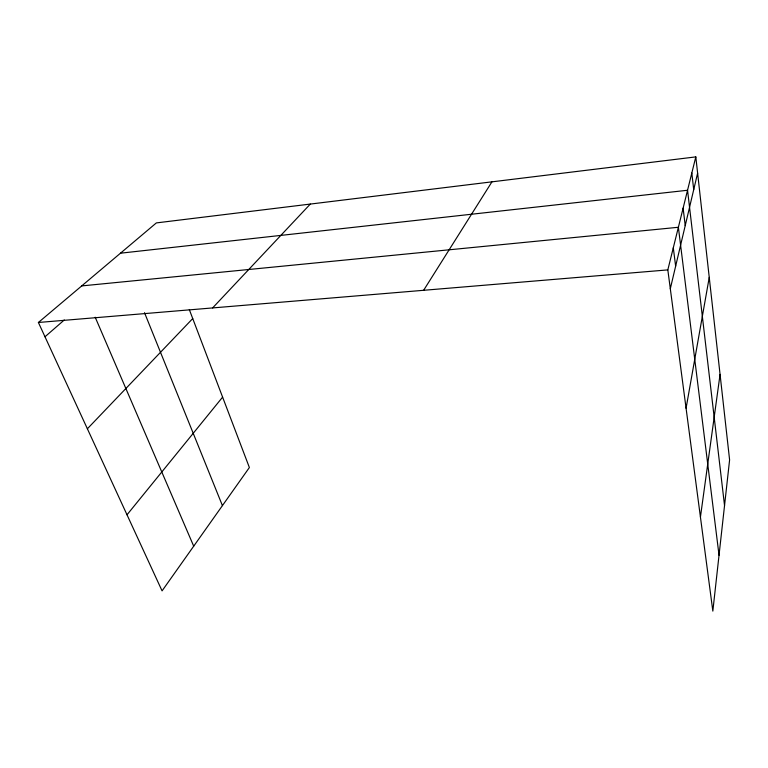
<?xml version="1.0" encoding="UTF-8"?>
<svg xmlns="http://www.w3.org/2000/svg" width="768" height="768" viewBox="0 0 768 768"><rect width="100%" height="100%" fill="white"/><g stroke="black" fill="none" stroke-linecap="round" stroke-linejoin="round"><path stroke-width="1.15" d="M700.435 517.066L720.067 374.4M686.074 408.23L709.248 277.373M670.31 288.749L697.622 173.126M695.808 156.893L729.6 459.898L712.838 611.107L667.824 269.894L695.808 156.893L156.355 222.912L38.4 322.483L162.067 590.87L249.379 467.53L189.322 309.6M423.629 290.294L491.942 181.843M127.018 514.79L222.605 397.133M212.611 307.93L310.301 204.077M87.379 428.784L192.73 318.557M44.986 336.778L64.282 319.987M120.47 253.2L687.552 190.262L724.541 505.574M81.715 285.917L678.384 227.27L719.03 555.226M38.4 322.483L667.824 269.894M95.194 317.222L193.709 546.182M144.499 312.672L222.422 505.613M673.296 247.805L675.648 266.179M683.117 208.138L685.229 225.61M691.814 173.03L693.715 189.667"/></g></svg>
